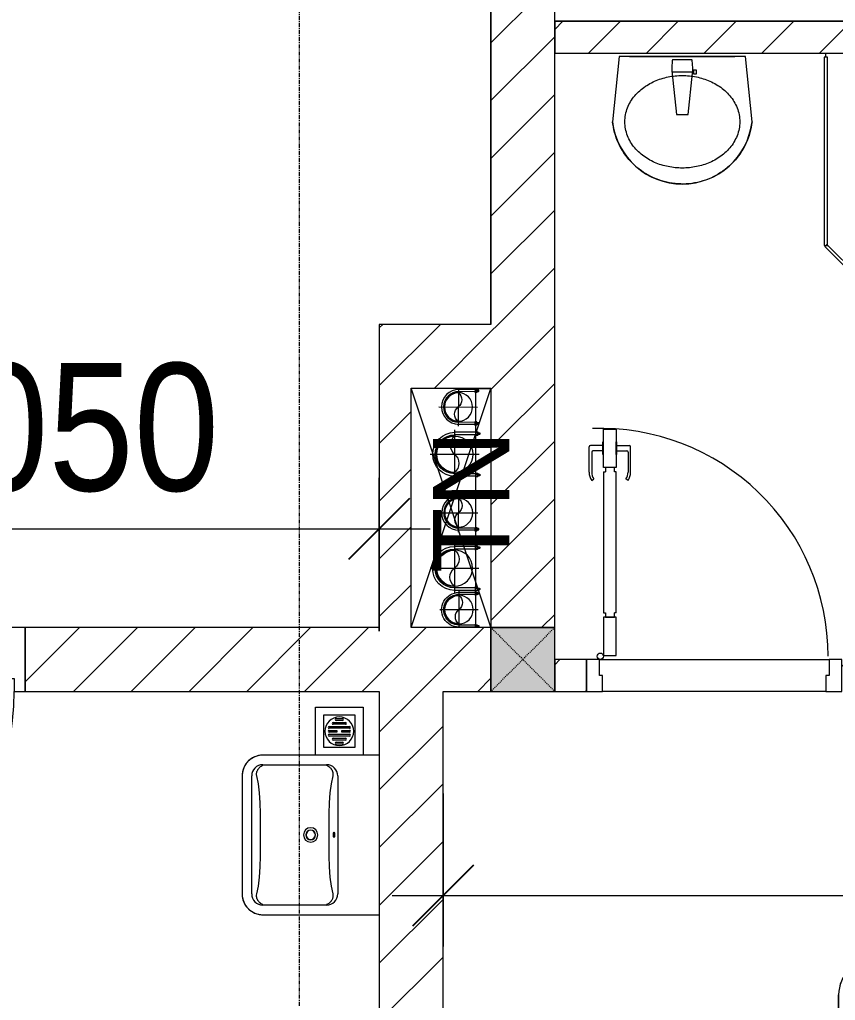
# Model space of a CAD drawing. Header units: millimetres. Extents: x 962 to 239635, y -15958 to 82755.
# Drawn here: x 179126 to 181683, y 19368 to 22442 of the extents above; entities that cross this region are included whole.
import ezdxf

# ---------------------------------------------------------------- set-up
doc = ezdxf.new("R2010")
doc.units = ezdxf.units.MM
for name, pattern in [('Dash', [6, 3, -3]), ('Grid Line', [22.225, 12.7, -3.175, 3.175, -3.175]), ('IMPORT-CENTER _2_', [40.64, 25.4, -5.08, 5.08, -5.08])]:
    doc.linetypes.add(name, pattern=pattern)
for name, color, linetype, lineweight in [('0-1', 7, 'Continuous', 5), ('0-2', 250, 'Continuous', 9), ('A-ANNO-DIMS', 211, 'Continuous', 9), ('A-ANNO-DIMS-160', 211, 'Continuous', 9), ('A-DETL-GENF-1', 9, 'Continuous', 9), ('A-DETL-GENF-2', 1, 'Continuous', 9), ('A-DOOR-1', 254, 'Continuous', 9), ('A-DOOR-2', 9, 'Continuous', 9), ('A-DOOR-4', 1, 'Continuous', 9), ('A-DOOR-FRAM-1', 1, 'Continuous', 9), ('A-FLOR', 192, 'Continuous', 9), ('A-FLOR-2', 9, 'Continuous', 9), ('A-GLAZ-CURT-1', 254, 'Continuous', 9), ('A-GLAZ-CURT-2', 9, 'Continuous', 9), ('A-WALL', 113, 'Continuous', 9), ('A-WALL-1', 253, 'Continuous', 18), ('A-WALL-2', 9, 'Continuous', 9), ('A-WALL-3', 113, 'Continuous', 18), ('A-WALL-PATT-1', 10, 'Continuous', 9), ('A-WALL-PATT-2', 111, 'Continuous', 9), ('G-ANNO-TEXT-1', 7, 'Continuous', 9), ('G-IMPT', 8, 'Continuous', 9), ('G-IMPT-2', 8, 'IMPORT-CENTER _2_', 9), ('I-FURN-1', 254, 'Continuous', 9), ('M-EQPM', 50, 'Continuous', 9), ('P-SANR-FIXT', 6, 'Continuous', 9), ('P-SANR-FIXT-1', 254, 'Continuous', 9), ('S-COLS', 52, 'Continuous', 9), ('S-COLS-1', 52, 'Continuous', 5), ('S-COLS-5', 52, 'Dash', 9), ('S-COLS-6', 52, 'Continuous', 18), ('S-COLS-HDLN', 52, 'Dash', 9), ('S-GRID-1', 1, 'Grid Line', 9)]:
    doc.layers.add(name, color=color, linetype=linetype, lineweight=lineweight)
doc.styles.add('Arial_10', font='arial_0.ttf', dxfattribs={"height": 240})
doc.styles.add('UTM Avo', font='UTM Avo.ttf', dxfattribs={"width": 0.9, "height": 400})
doc.dimstyles.new('1_Dim_chi_tiet_2_5', dxfattribs={"dimscale": 304.8, "dimtxt": 399.720379, "dimasz": 0.629921, "dimexe": 0.524934, "dimexo": 0.0625, "dimgap": 0.052493, "dimtad": 1, "dimdec": 0, "dimrnd": 5, "dimzin": 0, "dimdsep": 46, "dimtxsty": 'UTM Avo', "dimblk1": 'OBLIQUE', "dimblk2": 'OBLIQUE', "dimsah": 1, "dimcen": 0.09, "dimdle": 0.524934, "dimazin": 0, "dimtfac": 1, "dimtdec": 4, "dimtix": 1, "dimtmove": 0, "dimatfit": 3, "dimfxl": 1.049869, "dimfxlon": 1, "dimtvp": 1, "dimtolj": 1, "dimtzin": 0, "dimarcsym": 2})
doc.dimstyles.new('1_Dim_chi_tiet_2_5_1', dxfattribs={"dimscale": 304.8, "dimtxt": 399.720379, "dimasz": 0.629921, "dimexe": 0.524934, "dimexo": 0.0625, "dimgap": 0.052493, "dimtad": 1, "dimdec": 0, "dimrnd": 5, "dimzin": 0, "dimdsep": 46, "dimtxsty": 'UTM Avo', "dimblk1": 'OBLIQUE', "dimblk2": 'OBLIQUE', "dimsah": 1, "dimcen": 0.09, "dimdle": 0.524934, "dimazin": 0, "dimtfac": 1, "dimtdec": 4, "dimtix": 1, "dimtmove": 0, "dimatfit": 3, "dimfxl": 1.049869, "dimfxlon": 1, "dimtvp": 1, "dimtolj": 1, "dimtzin": 0, "dimarcsym": 2})
pattern_1 = [(45, (0, 0), (-90.50967, 90.50967), [])]
pattern_2 = [(45, (61750.9, 0), (-90.50967, 90.50967), [])]

# ---------------------------------------------------------------- blocks, each defined once
blk = doc.blocks.new('DOOR_CW_01 CANH MO-PANEL KINH - DIG_02-800x2200-CỬA NHÔM KÍNH-V2-TKCS_MB TẦNG 2')
at = {"layer": 'A-DETL-GENF-1'}
for p, q in [((-347, 772), (-307, 772)), ((-347, 652), (-347, 772)), ((-307, 772), (-307, 652)), ((-392, 637), (-392, 716.5)), ((-349, 720.5), (-388, 720.5)), ((-349, 731.8), (-347, 731.8)), ((-349, 692.2), (-349, 731.8)), ((-347, 692.2), (-347, 731.8)), ((-307, 692.2), (-307, 731.8)), ((-305, 731.8), (-307, 731.8)), ((-305, 692.2), (-305, 731.8)), ((-305, 720.5), (-266, 720.5)), ((-262, 637), (-262, 716.5)), ((-384, 699.5), (-384, 637)), ((-349, 703.5), (-380, 703.5)), ((-347, 692.2), (-349, 692.2)), ((-307, 692.2), (-305, 692.2)), ((-305, 703.5), (-274, 703.5)), ((-270, 699.5), (-270, 637)), ((-307, 652), (-347, 652)), ((-313, 652), (-341, 652)), ((-341, 652), (-341, 638)), ((-313, 638), (-313, 652)), ((-383.9, 611.2), (-377.3, 615.8)), ((-347, 638), (-341, 638)), ((-347, 638), (-347, 196)), ((-307, 638), (-313, 638)), ((-307, 196), (-307, 638)), ((-270.1, 611.2), (-276.7, 615.8)), ((-347, 196), (-341, 196)), ((-341, 196), (-341, 182)), ((-307, 196), (-313, 196)), ((-313, 182), (-313, 196)), ((-307, 182), (-347, 182)), ((-347, 182), (-347, 62)), ((-341, 182), (-313, 182)), ((-307, 62), (-307, 182)), ((-347, 62), (-307, 62))]:
    blk.add_line(p, q, dxfattribs=at)
blk.add_circle((-357, 60), 10, dxfattribs=at)
for centre, radius, start, end in [((-357, 60), 714, 360, 92), ((-388, 716.5), 4, 90, 180), ((-266, 716.5), 4, 0, 90), ((-380, 699.5), 4, 90, 180), ((-274, 699.5), 4, 0, 90), ((-347, 637), 45, 180, 215), ((-347, 637), 37, 180, 215), ((-307, 637), 37, 325, 0), ((-307, 637), 45, 325, 0)]:
    blk.add_arc(centre, radius, start, end, dxfattribs=at)
at = {"layer": 'A-DOOR-2'}
for p, q in [((-360, 50), (-400, 50)), ((-400, 50), (-400, -50)), ((-360, 0), (-360, 50)), ((-357, 50), (-332, 50)), ((400, 50), (360, 50)), ((360, 50), (360, 0)), ((400, -50), (400, 50)), ((-350, 0), (-360, 0)), ((-350, -50), (-350, 0)), ((360, 0), (350, 0)), ((350, 0), (350, -50)), ((-400, -50), (-350, -50)), ((350, -50), (400, -50))]:
    blk.add_line(p, q, dxfattribs=at)
blk = doc.blocks.new('bonruatreo - Chậu rửa-V4-TKCS_MB TẦNG 2')
at = {"layer": 'P-SANR-FIXT-1'}
for p, q in [((-218.6, 205), (-198.4, 0)), ((198.4, 0), (218.6, 205)), ((-18.5, 182.5), (-32.2, 52.9)), ((18.5, 182.5), (-18.5, 182.5)), ((33, 45.4), (18.5, 182.5)), ((-35.6, 54.2), (-44.7, 54.2)), ((-44.7, 54.2), (-44.7, 42.8)), ((-44.7, 42.8), (-35.6, 42.8)), ((-35.6, 52.9), (-35.6, 54.2)), ((-32.2, 52.9), (-35.6, 52.9)), ((-35.6, 44.2), (-35.6, 52.9)), ((-35.6, 42.8), (-35.6, 44.2)), ((-35.6, 44.2), (-33.1, 44.2)), ((-32.2, 52.9), (-33.1, 44.2)), ((-33, 37.3), (-31.4, 12.2)), ((32.7, 48.5), (-32.7, 48.5)), ((31.4, 12.2), (33, 37.3)), ((-198.4, 0), (198.4, 0)), ((165, 0), (-165, 0)), ((-30.2, 11), (30.2, 11))]:
    blk.add_line(p, q, dxfattribs=at)
at = {"layer": 'P-SANR-FIXT-1', "flags": 128}
blk.add_lwpolyline([(-218.6, 205), (-217.4, 213.7), (-215.9, 222.4), (-214, 231), (-211.8, 239.5), (-209.3, 247.9), (-206.4, 256.2), (-203.2, 264.4), (-199.6, 272.5), (-195.8, 280.4), (-191.6, 288.1), (-187.1, 295.7), (-182.3, 303.1), (-177.3, 310.3), (-171.9, 317.3), (-166.3, 324.1), (-160.4, 330.6), (-154.2, 336.9), (-147.8, 342.9), (-141.2, 348.7), (-134.3, 354.2), (-127.3, 359.4), (-120, 364.4), (-112.5, 369), (-104.9, 373.4), (-97.1, 377.4), (-89.1, 381.2), (-81, 384.6), (-72.7, 387.6), (-64.4, 390.4), (-55.9, 392.8), (-47.3, 394.8), (-38.7, 396.6), (-30, 397.9), (-21.3, 399), (-12.5, 399.6), (-3.7, 400), (5.1, 399.9), (13.9, 399.6), (22.6, 398.8), (31.4, 397.8), (40.1, 396.3), (48.7, 394.5), (57.2, 392.4), (65.7, 390), (74, 387.2), (82.2, 384.1), (90.3, 380.6), (98.3, 376.8), (106.1, 372.7), (113.7, 368.3), (121.1, 363.6), (128.4, 358.7), (135.4, 353.4), (142.2, 347.8), (148.8, 342), (155.2, 335.9), (161.3, 329.6), (167.2, 323), (172.8, 316.2), (178.1, 309.2), (183.1, 302), (187.8, 294.6), (192.2, 287), (196.4, 279.2), (200.2, 271.3), (203.7, 263.2), (206.8, 255), (209.7, 246.6), (212.2, 238.2), (214.3, 229.7), (216.1, 221.1), (217.6, 212.4), (218.6, 205)], dxfattribs=at)
at = {"layer": 'P-SANR-FIXT-1'}
for centre, radius, start, end in [((0, 180), 220, 6.525, 173.475), ((5.5, 41.4), 38.7, 175.8543, 186.034), ((-5.5, 41.4), 38.7, 353.966, 6.034), ((-30.1, 12.3), 1.3, 183.5997, 268.7722), ((30.1, 12.3), 1.3, 271.2278, 356.4003)]:
    blk.add_arc(centre, radius, start, end, dxfattribs=at)
for points in [[(-180, 205), (-180, 212.4), (-178.6, 227.3), (-172.4, 248.8), (-162.5, 268.9), (-149.4, 287), (-133.8, 303), (-116.1, 316.6), (-96.9, 327.9), (-76.5, 336.8), (-55.2, 343.5), (-33.3, 347.9), (-11.2, 350.1), (11.1, 350.1), (33.3, 347.9), (55.2, 343.5), (76.5, 336.8), (96.9, 327.9), (116.1, 316.6), (133.8, 302.9), (149.5, 287), (162.5, 268.8), (172.4, 248.8), (178.6, 227.3), (180, 212.4), (180, 205)], [(180, 205), (180, 197.6), (178.6, 182.7), (172.4, 161.2), (162.5, 141.2), (149.5, 123), (133.8, 107.1), (116.1, 93.4), (96.9, 82.1), (76.5, 73.2), (55.2, 66.5), (33.3, 62.1), (11.1, 59.9), (-11.2, 59.9), (-33.3, 62.1), (-55.2, 66.5), (-76.5, 73.2), (-96.9, 82.1), (-116.1, 93.4), (-133.8, 107), (-149.4, 123), (-162.5, 141.1), (-172.4, 161.2), (-178.6, 182.7), (-180, 197.6), (-180, 205)]]:
    blk.add_open_spline(points, degree=3, dxfattribs=at)
blk = doc.blocks.new('System Panel - Glazed-901218-TKCS_MB TẦNG 2')
at = {"layer": 'A-GLAZ-CURT-2'}
for p, q in [((295.3, 5), (-295.3, 5)), ((-295.3, 5), (-295.3, -5)), ((295.3, -5), (295.3, 5)), ((-295.3, -5), (295.3, -5))]:
    blk.add_line(p, q, dxfattribs=at)
blk = doc.blocks.new('System Panel - Glazed-901219-TKCS_MB TẦNG 2')
at = {"layer": 'A-GLAZ-CURT-2'}
for p, q in [((316.6, 5), (-316.6, 5)), ((-316.6, 5), (-316.6, -5)), ((316.6, -5), (316.6, 5)), ((-316.6, -5), (316.6, -5))]:
    blk.add_line(p, q, dxfattribs=at)
blk = doc.blocks.new('GIUONG NGU-2TAB-1600x2000 - GIUONG NGU-2TAB-1600x2000-885815-TKCS_MB TẦNG 2')
at = {"layer": 'I-FURN-1'}
for p, q in [((458.5, 0), (8.5, 0)), ((8.5, 0), (8.5, -50)), ((458.5, -50), (458.5, 0)), ((2108.2, 0), (458.5, 0)), ((458.5, 0), (458.5, -50)), ((458.5, 0), (2108.2, 0)), ((2108.2, -50), (2108.2, 0)), ((2558.2, 0), (2108.2, 0)), ((2108.2, 0), (2108.2, -50)), ((2558.2, -50), (2558.2, 0)), ((458.5, -50), (8.5, -50)), ((8.5, -50), (8.5, -450.3)), ((8.5, -50), (458.5, -50)), ((458.5, -50), (8.5, -50)), ((8.5, -50), (8.5, -450.3)), ((458.5, -450.3), (458.5, -50)), ((2108.2, -50), (458.5, -50)), ((458.5, -50), (458.5, -1938.9)), ((458.5, -50), (2108.2, -50)), ((458.5, -1938.9), (458.5, -50)), ((458.5, -450.3), (458.5, -50)), ((458.5, -50), (2108.2, -50)), ((2558.2, -50), (2108.2, -50)), ((2108.2, -50), (2108.2, -450.3)), ((2108.2, -1938.9), (2108.2, -50)), ((2108.2, -50), (2558.2, -50)), ((2108.2, -50), (2558.2, -50)), ((2108.2, -450.3), (2108.2, -50)), ((2108.2, -50), (2108.2, -1938.9)), ((2558.2, -450.3), (2558.2, -50)), ((2558.2, -50), (2558.2, -450.3)), ((233.5, -86.8), (233.5, -413.5)), ((2333.2, -86.8), (2333.2, -413.5)), ((508.5, -100), (2058.2, -100)), ((508.5, -1938.9), (508.5, -100)), ((2058.2, -100), (2058.2, -1938.9)), ((120.2, -250.2), (346.8, -250.2)), ((2446.5, -250.2), (2219.8, -250.2)), ((8.5, -450.3), (458.5, -450.3)), ((8.5, -450.3), (458.5, -450.3)), ((2108.2, -450.3), (2558.2, -450.3)), ((2558.2, -450.3), (2108.2, -450.3)), ((1997.1, -2000), (569.6, -2000)), ((569.6, -2050), (1997.1, -2050)), ((1997.1, -2050), (569.6, -2050))]:
    blk.add_line(p, q, dxfattribs=at)
for centre in [(233.5, -250.2), (2333.2, -250.2)]:
    blk.add_circle(centre, 150.7, dxfattribs=at)
for centre, radius, start, end in [((569.6, -1938.9), 111.1, 180, 270), ((569.6, -1938.9), 111.1, 180, 270), ((569.6, -1938.9), 61.1, 180, 270), ((1997.1, -1938.9), 111.1, 270, 360), ((1997.1, -1938.9), 61.1, 270, 0), ((1997.1, -1938.9), 111.1, 270, 0)]:
    blk.add_arc(centre, radius, start, end, dxfattribs=at)
blk = doc.blocks.new('NCV_TKTC_TANG 2_rvt-1-TKCS_MB TẦNG 2')
at = {"layer": 'A-WALL-PATT-1'}
h = blk.add_hatch(dxfattribs=at)
h.set_pattern_fill('FP_1', color=256, style=0, pattern_type=2)
h.set_pattern_definition(pattern_1)
h.paths.add_polyline_path([(122752.6, 22336.9), (122752.6, 22436.9), (120952.6, 22436.9), (120952.6, 22336.9), (122209.6, 22336.9)])
h.paths.add_polyline_path([(120852.6, 22336.9), (120852.6, 22436.9), (119052.6, 22436.9), (119052.6, 22336.9), (120597.5, 22336.9)])
h = blk.add_hatch(dxfattribs=at)
h.set_pattern_fill('FP_1', color=256, style=0, pattern_type=2)
h.set_pattern_definition(pattern_1)
h.paths.add_polyline_path([(120597.5, 20336.9), (120852.6, 20336.9), (120852.6, 20436.9), (119952.6, 20436.9), (119952.6, 20336.9)])
h.paths.add_polyline_path([(119052.6, 20336.9), (119152.6, 20336.9), (119152.6, 20436.9), (119052.6, 20436.9)])
at = {"layer": 'A-FLOR-2'}
for p, q in [((119052.6, 22436.9), (120852.6, 22436.9)), ((119902.6, 22325), (119902.6, 22336.9)), ((119902.6, 20336.9), (119202.6, 20336.9))]:
    blk.add_line(p, q, dxfattribs=at)
at = {"layer": 'A-WALL-1'}
for p, q in [((120852.6, 22436.9), (119052.6, 22436.9)), ((119052.6, 22436.9), (119052.6, 22336.9)), ((119052.6, 22336.9), (120852.6, 22336.9)), ((119152.6, 20436.9), (119052.6, 20436.9)), ((119052.6, 20436.9), (119052.6, 20336.9)), ((119152.6, 20336.9), (119152.6, 20436.9)), ((119052.6, 20336.9), (119152.6, 20336.9))]:
    blk.add_line(p, q, dxfattribs=at)
at = {"layer": 'A-WALL-2'}
for p, q in [((119192.6, 20436.9), (119912.6, 20436.9)), ((119902.6, 20336.9), (119202.6, 20336.9))]:
    blk.add_line(p, q, dxfattribs=at)
at = {"layer": 'A-DOOR-1'}
blk.add_blockref('DOOR_CW_01 CANH MO-PANEL KINH - DIG_02-800x2200-CỬA NHÔM KÍNH-V2-TKCS_MB TẦNG 2', (119552.6, 20386.9), dxfattribs=at)
at = {"layer": 'A-GLAZ-CURT-1'}
for name, p, rotation in [('System Panel - Glazed-901218-TKCS_MB TẦNG 2', (119902.6, 22029.6), 270.0000000000008), ('System Panel - Glazed-901219-TKCS_MB TẦNG 2', (120126.4, 21510.4), 315.0000000000011)]:
    blk.add_blockref(name, p, dxfattribs=dict(at, rotation=rotation))
at = {"layer": 'I-FURN-1', "rotation": 180}
blk.add_blockref('GIUONG NGU-2TAB-1600x2000 - GIUONG NGU-2TAB-1600x2000-885815-TKCS_MB TẦNG 2', (122051, 17446.9), dxfattribs=at)
at = {"layer": 'P-SANR-FIXT-1', "rotation": 180}
blk.add_blockref('bonruatreo - Chậu rửa-V4-TKCS_MB TẦNG 2', (119452.6, 22326.9), dxfattribs=at)
blk = doc.blocks.new('TKTC_XREF_251221_MB TANG 2-7 - TKTC_XREF_260130_MB TANG 2-5_dwg_$cc-V194-TKCS_MB TẦNG 2')
at = {"layer": 'G-IMPT-2'}
for p, q in [((0, -0.673), (0, 0.627)), ((-0.673, 0), (0.673, 0))]:
    blk.add_line(p, q, dxfattribs=at)
at = {"layer": 'M-EQPM'}
blk.add_circle((0, 0), 0.5, dxfattribs=at)
for centre, radius, start, end in [((0, 0), 0.5, 90, 270), ((0.188, 0.25), 0.313, 126.8699, 233.1301), ((-0.188, -0.25), 0.313, 306.8699, 53.1301)]:
    blk.add_arc(centre, radius, start, end, dxfattribs=at)
blk = doc.blocks.new('TKTC_XREF_251221_MB TANG 2-7 - TKTC_XREF_260130_MB TANG 2-5_dwg_CUM U_DN100-V195-TKCS_MB TẦNG 2')
at = {"layer": 'G-IMPT'}
blk.add_hatch(color=256, dxfattribs=at).paths.add_polyline_path([(0, -61), (0, -57), (14.8, -55.1), (28.5, -49.4), (40.3, -40.3), (49.4, -28.5), (55.1, -14.8), (57, 0), (55.1, 14.8), (49.4, 28.5), (40.3, 40.3), (28.5, 49.4), (14.8, 55.1), (0, 57), (0, 61), (15.8, 58.9), (30.5, 52.8), (43.1, 43.1), (52.8, 30.5), (58.9, 15.8), (61, 0), (58.9, -15.8), (52.8, -30.5), (43.1, -43.1), (30.5, -52.8), (15.8, -58.9)])
for p, q in [((-79.1, 66.6), (-79.1, 63.4)), ((-76.6, 66.6), (-76.6, 63.4)), ((-74.6, 66.6), (-74.6, 63.4)), ((-72.7, 69.3), (-72.7, 60.7)), ((-66.9, 67.9), (-71.7, 67.9)), ((-66.9, 62.1), (-71.7, 62.1)), ((-65, 69), (0, 69)), ((-79.1, -63.4), (-79.1, -66.6)), ((-76.6, -63.4), (-76.6, -66.6)), ((-74.6, -63.4), (-74.6, -66.6)), ((-72.7, -60.7), (-72.7, -69.3)), ((-66.9, -62.1), (-71.7, -62.1)), ((-66.9, -67.9), (-71.7, -67.9)), ((-65, -69), (0, -69))]:
    blk.add_line(p, q, dxfattribs=at)
at = {"layer": 'G-IMPT', "flags": 128}
for points in [[(-72.7, 67.6), (-78.1, 67.6), (-78.1, 62.4), (-72.7, 62.4)], [(-71.7, 59.2), (-66.9, 59.2), (-66.9, 70.8), (-71.7, 70.8)], [(-66.9, 70.8), (-66.9, 72.7), (-65, 72.7), (-65, 57.3), (-66.9, 57.3), (-66.9, 59.2)], [(-65, 61), (0, 61), (0, 57)], [(-72.7, -62.4), (-78.1, -62.4), (-78.1, -67.6), (-72.7, -67.6)], [(-66.9, -70.6), (-66.9, -59.2), (-71.7, -59.2)], [(-66.9, -59.2), (-66.9, -57.3), (-65, -57.3), (-65, -70.6)], [(-65, -61), (0, -61), (0, -57)]]:
    blk.add_lwpolyline(points, dxfattribs=at)
at = {"layer": 'G-IMPT'}
for centre, radius, start, end in [((-78.1, 66.6), 0.96, 90, 180), ((-78.1, 63.4), 0.96, 180, 270), ((-71.1, 69.3), 1.56, 112.6199, 247.3801), ((-67.9, 65), 4.8, 143.1301, 216.8699), ((-71.1, 60.7), 1.56, 112.6199, 247.3801), ((0, 0), 69, 270, 90), ((0, 0), 61, 270, 90), ((0, 0), 57, 270, 90), ((-78.1, -63.4), 0.96, 90, 180), ((-78.1, -66.6), 0.96, 180, 270), ((-71.1, -60.7), 1.56, 112.6199, 247.3801), ((-67.9, -65), 4.8, 143.1301, 216.8699), ((-71.1, -69.3), 1.56, 112.6199, 240.6109)]:
    blk.add_arc(centre, radius, start, end, dxfattribs=at)
blk = doc.blocks.new('TKTC_XREF_251221_MB TANG 2-7 - TKTC_XREF_260130_MB TANG 2-5_dwg_$cc-4746800-TKCS_MB TẦNG 2')
at = {"layer": 'G-IMPT-2'}
for p, q in [((0, -0.673), (0, 0.673)), ((-0.673, 0), (0.673, 0))]:
    blk.add_line(p, q, dxfattribs=at)
at = {"layer": 'M-EQPM'}
blk.add_circle((0, 0), 0.5, dxfattribs=at)
for centre, radius, start, end in [((0, 0), 0.5, 90, 270), ((0.188, 0.25), 0.313, 126.8699, 233.1301), ((-0.188, -0.25), 0.313, 306.8699, 53.1301)]:
    blk.add_arc(centre, radius, start, end, dxfattribs=at)
blk = doc.blocks.new('TKTC_XREF_251221_MB TANG 2-7 - TKTC_XREF_260130_MB TANG 2-5_dwg_CUM U_DN100-4746796-TKCS_MB TẦNG 2')
at = {"layer": 'G-IMPT'}
blk.add_hatch(color=256, dxfattribs=at).paths.add_polyline_path([(0, 61), (0, 57), (14.8, 55.1), (28.5, 49.4), (40.3, 40.3), (49.4, 28.5), (55.1, 14.8), (57, 0), (55.1, -14.8), (49.4, -28.5), (40.3, -40.3), (28.5, -49.4), (14.8, -55.1), (0, -57), (0, -61), (15.8, -58.9), (30.5, -52.8), (43.1, -43.1), (52.8, -30.5), (58.9, -15.8), (61, 0), (58.9, 15.8), (52.8, 30.5), (43.1, 43.1), (30.5, 52.8), (15.8, 58.9)])
for p, q in [((-79.1, 66.6), (-79.1, 63.4)), ((-76.6, 66.6), (-76.6, 63.4)), ((-74.6, 66.6), (-74.6, 63.4)), ((-72.7, 69.3), (-72.7, 60.7)), ((-66.9, 67.9), (-71.7, 67.9)), ((-66.9, 62.1), (-71.7, 62.1)), ((-65, 69), (0, 69)), ((-79.1, -63.4), (-79.1, -66.6)), ((-76.6, -63.4), (-76.6, -66.6)), ((-74.6, -63.4), (-74.6, -66.6)), ((-72.7, -60.7), (-72.7, -69.3)), ((-66.9, -62.1), (-71.7, -62.1)), ((-66.9, -67.9), (-71.7, -67.9)), ((-65, -69), (0, -69))]:
    blk.add_line(p, q, dxfattribs=at)
at = {"layer": 'G-IMPT', "flags": 128}
for points in [[(-72.7, 67.6), (-78.1, 67.6), (-78.1, 62.4), (-72.7, 62.4)], [(-71.7, 59.2), (-66.9, 59.2), (-66.9, 70.8), (-71.7, 70.8)], [(-66.9, 70.8), (-66.9, 72.7), (-65, 72.7), (-65, 57.3), (-66.9, 57.3), (-66.9, 59.2)], [(-65, 61), (0, 61), (0, 57)], [(-72.7, -62.4), (-78.1, -62.4), (-78.1, -67.6), (-72.7, -67.6)], [(-71.7, -70.8), (-66.9, -70.8), (-66.9, -59.2), (-71.7, -59.2)], [(-66.9, -59.2), (-66.9, -57.3), (-65, -57.3), (-65, -72.7), (-66.9, -72.7), (-66.9, -70.8)], [(-65, -61), (0, -61), (0, -57)]]:
    blk.add_lwpolyline(points, dxfattribs=at)
at = {"layer": 'G-IMPT'}
for centre, radius, start, end in [((-78.1, 66.6), 0.96, 90, 180), ((-78.1, 63.4), 0.96, 180, 270), ((-71.1, 69.3), 1.56, 112.6199, 247.3801), ((-67.9, 65), 4.8, 143.1301, 216.8699), ((-71.1, 60.7), 1.56, 112.6199, 247.3801), ((0, 0), 69, 270, 90), ((0, 0), 61, 270, 90), ((0, 0), 57, 270, 90), ((-78.1, -63.4), 0.96, 90, 180), ((-78.1, -66.6), 0.96, 180, 270), ((-71.1, -60.7), 1.56, 112.6199, 247.3801), ((-67.9, -65), 4.8, 143.1301, 216.8699), ((-71.1, -69.3), 1.56, 112.6199, 247.3801)]:
    blk.add_arc(centre, radius, start, end, dxfattribs=at)
blk = doc.blocks.new('TKTC_XREF_251221_MB TANG 2-7 - TKTC_XREF_260130_MB TANG 2-5_dwg_$cc-V158-TKCS_MB TẦNG 2')
at = {"layer": 'G-IMPT-2'}
for p, q in [((0, -0.673), (0, 0.673)), ((-0.673, 0), (0.673, 0))]:
    blk.add_line(p, q, dxfattribs=at)
at = {"layer": 'M-EQPM'}
blk.add_circle((0, 0), 0.5, dxfattribs=at)
for centre, radius, start, end in [((0, 0), 0.5, 90, 270), ((0.188, 0.25), 0.313, 126.8699, 233.1301), ((-0.188, -0.25), 0.313, 306.8699, 53.1301)]:
    blk.add_arc(centre, radius, start, end, dxfattribs=at)
blk = doc.blocks.new('TKTC_XREF_251221_MB TANG 2-7 - TKTC_XREF_260130_MB TANG 2-5_dwg_CUM U_DN100-4746799-TKCS_MB TẦNG 2')
at = {"layer": 'G-IMPT'}
blk.add_hatch(color=256, dxfattribs=at).paths.add_polyline_path([(0, 61), (15.8, 58.9), (30.5, 52.8), (43.1, 43.1), (52.8, 30.5), (58.9, 15.8), (61, 0), (58.9, -15.8), (52.8, -30.5), (43.1, -43.1), (30.5, -52.8), (15.8, -58.9), (0, -61), (0, -57), (14.8, -55.1), (28.5, -49.4), (40.3, -40.3), (49.4, -28.5), (55.1, -14.8), (57, 0), (55.1, 14.8), (49.4, 28.5), (40.3, 40.3), (28.5, 49.4), (14.8, 55.1), (0, 57)])
for p, q in [((-79.1, 66.6), (-79.1, 63.4)), ((-76.6, 66.6), (-76.6, 63.4)), ((-74.6, 66.6), (-74.6, 63.4)), ((-72.7, 69.3), (-72.7, 60.7)), ((-66.9, 67.9), (-71.7, 67.9)), ((-66.9, 62.1), (-71.7, 62.1)), ((-65, 69), (0, 69)), ((-72.7, -60.7), (-72.7, -69.3)), ((-79.1, -63.4), (-79.1, -66.6)), ((-76.6, -63.4), (-76.6, -66.6)), ((-74.6, -63.4), (-74.6, -66.6)), ((-66.9, -62.1), (-71.7, -62.1)), ((-66.9, -67.9), (-71.7, -67.9)), ((-65, -69), (0, -69))]:
    blk.add_line(p, q, dxfattribs=at)
at = {"layer": 'G-IMPT', "flags": 128}
for points in [[(-72.7, 67.6), (-78.1, 67.6), (-78.1, 62.4), (-72.7, 62.4)], [(-71.7, 59.2), (-66.9, 59.2), (-66.9, 70.8), (-71.7, 70.8)], [(-66.9, 70.8), (-66.9, 72.7), (-65, 72.7), (-65, 57.3), (-66.9, 57.3), (-66.9, 59.2)], [(-65, 61), (0, 61), (0, 57)], [(-71.7, -70.8), (-66.9, -70.8), (-66.9, -59.2), (-71.7, -59.2)], [(-66.9, -59.2), (-66.9, -57.3), (-65, -57.3), (-65, -72.7), (-66.9, -72.7), (-66.9, -70.8)], [(-65, -61), (0, -61), (0, -57)], [(-72.7, -62.4), (-78.1, -62.4), (-78.1, -67.6), (-72.7, -67.6)]]:
    blk.add_lwpolyline(points, dxfattribs=at)
at = {"layer": 'G-IMPT'}
for centre, radius, start, end in [((-78.1, 66.6), 0.96, 90, 180), ((-78.1, 63.4), 0.96, 180, 270), ((-71.1, 69.3), 1.56, 112.6199, 247.3801), ((-67.9, 65), 4.8, 143.1301, 216.8699), ((-71.1, 60.7), 1.56, 112.6199, 247.3801), ((0, 0), 69, 270, 90), ((0, 0), 61, 270, 90), ((0, 0), 57, 270, 90), ((-71.1, -60.7), 1.56, 112.6199, 247.3801), ((-78.1, -63.4), 0.96, 90, 180), ((-78.1, -66.6), 0.96, 180, 270), ((-67.9, -65), 4.8, 143.1301, 216.8699), ((-71.1, -69.3), 1.56, 112.6199, 247.3801)]:
    blk.add_arc(centre, radius, start, end, dxfattribs=at)
blk = doc.blocks.new('TKTC_XREF_251221_MB TANG 2-7 - TKTC_XREF_260130_MB TANG 2-5_dwg_$cc-4746798-TKCS_MB TẦNG 2')
at = {"layer": 'G-IMPT-2'}
for p, q in [((0, -0.673), (0, 0.673)), ((-0.673, 0), (0.673, 0))]:
    blk.add_line(p, q, dxfattribs=at)
at = {"layer": 'M-EQPM'}
blk.add_circle((0, 0), 0.5, dxfattribs=at)
for centre, radius, start, end in [((0, 0), 0.5, 90, 270), ((0.188, 0.25), 0.313, 126.8699, 233.1301), ((-0.188, -0.25), 0.313, 306.8699, 53.1301)]:
    blk.add_arc(centre, radius, start, end, dxfattribs=at)
blk = doc.blocks.new('TKTC_XREF_251221_MB TANG 2-7 - TKTC_XREF_260130_MB TANG 2-5_dwg_$cc-V196-TKCS_MB TẦNG 2')
at = {"layer": 'G-IMPT-2'}
for p, q in [((0, -0.652), (0, 0.673)), ((-0.673, 0), (0.673, 0))]:
    blk.add_line(p, q, dxfattribs=at)
at = {"layer": 'M-EQPM'}
blk.add_circle((0, 0), 0.5, dxfattribs=at)
for centre, radius, start, end in [((0, 0), 0.5, 90, 270), ((0.188, 0.25), 0.313, 126.8699, 233.1301), ((-0.188, -0.25), 0.313, 306.8699, 53.1301)]:
    blk.add_arc(centre, radius, start, end, dxfattribs=at)
blk = doc.blocks.new('TKTC_XREF_251221_MB TANG 2-7 - TKTC_XREF_251221_MB TANG 2-7-2039446-TKCS_MB TẦNG 2')
at = {"layer": 'M-EQPM'}
for p, q in [((85151.2, 4048.4), (85151.2, 3300)), ((85200, 4048.4), (85151.2, 4048.4))]:
    blk.add_line(p, q, dxfattribs=at)
at = {"extrusion": (0, 0, -1)}
for name, p, xscale, yscale, zscale, rotation in [('TKTC_XREF_251221_MB TANG 2-7 - TKTC_XREF_260130_MB TANG 2-5_dwg_$cc-V196-TKCS_MB TẦNG 2', (-85097.6, 3991.3), 90.00000000005107, 90.00000000005107, -90.00000000005109, 180.3740267799373), ('TKTC_XREF_251221_MB TANG 2-7 - TKTC_XREF_260130_MB TANG 2-5_dwg_CUM U_DN100-4746799-TKCS_MB TẦNG 2', (-85086.4, 3843), 0.9974999999999965, 0.9974999999999965, -0.9974999999999965, 0.0009913385626578414), ('TKTC_XREF_251221_MB TANG 2-7 - TKTC_XREF_260130_MB TANG 2-5_dwg_$cc-4746800-TKCS_MB TẦNG 2', (-85098.2, 3659.6), 90.00000000005107, 90.00000000005107, -90.00000000005109, 180.3740267799373), ('TKTC_XREF_251221_MB TANG 2-7 - TKTC_XREF_260130_MB TANG 2-5_dwg_$cc-V158-TKCS_MB TẦNG 2', (-85085.9, 3486.2), 113.7150000000091, 113.7150000000091, -113.7150000000091, 179.9990086636432), ('TKTC_XREF_251221_MB TANG 2-7 - TKTC_XREF_260130_MB TANG 2-5_dwg_CUM U_DN100-4746799-TKCS_MB TẦNG 2', (-85085.9, 3485.3), 0.9975000000000005, 0.9975000000000005, -0.9975000000000005, 0.000991338195008684), ('TKTC_XREF_251221_MB TANG 2-7 - TKTC_XREF_260130_MB TANG 2-5_dwg_$cc-V194-TKCS_MB TẦNG 2', (-85099.8, 3356.3), 89.77500000000572, 89.77500000000572, -89.77500000000572, 180.0009685526747), ('TKTC_XREF_251221_MB TANG 2-7 - TKTC_XREF_260130_MB TANG 2-5_dwg_CUM U_DN100-V195-TKCS_MB TẦNG 2', (-85099.8, 3355.6), 0.7875000000000006, 0.7875000000000006, -0.7875000000000006, 0.002951227274326912)]:
    blk.add_blockref(name, p, dxfattribs=dict(at, xscale=xscale, yscale=yscale, zscale=zscale, rotation=rotation))
for name, p, xscale, yscale, zscale, rotation in [('TKTC_XREF_251221_MB TANG 2-7 - TKTC_XREF_260130_MB TANG 2-5_dwg_CUM U_DN100-4746796-TKCS_MB TẦNG 2', (85099.5, 3991.3), 0.7894736842105242, 0.7894736842105242, 0.7894736842105242, 179.6259732184666), ('TKTC_XREF_251221_MB TANG 2-7 - TKTC_XREF_260130_MB TANG 2-5_dwg_$cc-4746798-TKCS_MB TẦNG 2', (85086.4, 3843), 113.7150000000092, 113.7150000000092, 113.7150000000092, 359.9990086636432), ('TKTC_XREF_251221_MB TANG 2-7 - TKTC_XREF_260130_MB TANG 2-5_dwg_CUM U_DN100-4746796-TKCS_MB TẦNG 2', (85100.1, 3659.6), 0.7894736842105242, 0.7894736842105242, 0.7894736842105242, 179.6259732184666)]:
    blk.add_blockref(name, p, dxfattribs=dict(xscale=xscale, yscale=yscale, zscale=zscale, rotation=rotation))
blk = doc.blocks.new('G1_SOF - BO TRU - 200x200-3052401-TKCS_MB TẦNG 2')
at = {"layer": 'S-COLS-HDLN'}
for p, q in [((-100, -100), (100, 100)), ((100, -100), (-100, 100))]:
    blk.add_line(p, q, dxfattribs=at)
blk = doc.blocks.new('FD_04 - FD_04-900x2200mm-700241-TKCS_MB TẦNG 2')
at = {"layer": 'A-DETL-GENF-2'}
for p, q in [((420, 100), (420, 1020)), ((420, 1020), (460, 1020)), ((460, 1020), (460, 100)), ((460, 100), (420, 100))]:
    blk.add_line(p, q, dxfattribs=at)
blk.add_arc((460, 100), 920, 92.4919, 180, dxfattribs=at)
at = {"layer": 'A-DOOR-FRAM-1'}
for p, q in [((-460, 100), (-495, 100)), ((-495, 100), (-495, -100)), ((-460, 60), (-460, 100)), ((495, 100), (460, 100)), ((460, 100), (460, 60)), ((495, -100), (495, 100)), ((-450, 60), (-460, 60)), ((-450, -100), (-450, 60)), ((460, 60), (450, 60)), ((450, 60), (450, -100)), ((-495, -100), (-450, -100)), ((450, -100), (495, -100))]:
    blk.add_line(p, q, dxfattribs=at)
blk = doc.blocks.new('Blocks_Consilio Wall Hung Basin_F03658EN - Unique-4731491-TKCS_MB TẦNG 2')
at = {"layer": 'P-SANR-FIXT'}
for p, q in [((185, 430), (-185, 430)), ((-185, 400), (185, 400)), ((-66.9, 372.4), (66.9, 372.4)), ((-250, 365), (-250, 0)), ((-220, 165), (-220, 365)), ((220, 365), (220, 165)), ((250, 0), (250, 365)), ((66.9, 157.6), (-66.9, 157.6)), ((185, 130), (-185, 130))]:
    blk.add_line(p, q, dxfattribs=at)
at = {"layer": 'P-SANR-FIXT', "flags": 128}
for points in [[(-185, 384), (-160.7, 379.1), (-131.9, 375.4), (-100.2, 373.1), (-66.9, 372.4)], [(66.9, 372.4), (100.2, 373.1), (131.9, 375.4), (160.7, 379.1), (185, 384)], [(-66.9, 157.6), (-100.2, 156.9), (-131.9, 154.6), (-160.7, 150.9), (-185, 146)], [(185, 146), (160.7, 150.9), (131.9, 154.6), (100.2, 156.9), (66.9, 157.6)], [(-8.5, 141.9), (-8.3, 142.3), (-7.5, 142.7), (-6.4, 143.1), (-4.8, 143.3), (-3, 143.5), (-1, 143.7), (1, 143.7), (3, 143.5), (4.8, 143.3), (6.4, 143.1), (7.5, 142.7), (8.3, 142.3), (8.5, 141.9)], [(8.5, 141.9), (8.3, 141.4), (7.5, 141), (6.4, 140.7), (4.8, 140.4), (3, 140.2), (1, 140.1), (-1, 140.1), (-3, 140.2), (-4.8, 140.4), (-6.4, 140.7), (-7.5, 141), (-8.3, 141.4), (-8.5, 141.9)]]:
    blk.add_lwpolyline(points, dxfattribs=at)
at = {"layer": 'P-SANR-FIXT'}
for centre, radius, start, end in [((-185, 365), 65, 90, 180), ((-185, 365), 65, 136.6587, 163.3412), ((-185, 365), 65, 106.66, 133.342), ((-185, 365), 35, 90, 180), ((-185, 365), 65, 90, 103.3436), ((185, 365), 65, 0, 90), ((185, 365), 65, 76.6564, 90), ((185, 365), 35, 360, 90), ((185, 365), 65, 46.658, 73.34), ((185, 365), 65, 16.6588, 43.3413), ((-185, 365), 65, 166.6576, 180), ((185, 365), 65, 360, 13.3424), ((0, 215), 22.5, 0, 180), ((0, 215), 15.4, 0, 180), ((0, 215), 14.6, 0, 180), ((0, 215), 22.5, 180, 0), ((0, 215), 15.4, 180, 0), ((0, 215), 14.6, 180, 0), ((-185, 165), 35, 180, 270), ((185, 165), 35, 270, 0)]:
    blk.add_arc(centre, radius, start, end, dxfattribs=at)
for points, knots in [([(-218.5, 365), (-217.4, 367.4), (-215.7, 370.3), (-213.2, 373.6), (-211.4, 375.6), (-209.2, 377.7), (-206.5, 379.7), (-204, 381.2), (-201.8, 382.3), (-199.9, 383.1), (-198.4, 383.6), (-196.9, 384), (-194.8, 384.4), (-191, 384.9), (-187.5, 384.5), (-185, 384)], [-1, -1, -1, -1, -0.785714, -0.732143, -0.678571, -0.571429, -0.5, -0.428571, -0.357143, -0.321429, -0.285714, -0.25, -0.214286, -0.142857, 0, 0, 0, 0]), ([(185, 384), (186.8, 384.4), (189.5, 384.7), (192.9, 384.7), (195.3, 384.3), (197.3, 383.9), (198.8, 383.5), (201, 382.7), (203.6, 381.5), (206.5, 379.7), (209.5, 377.4), (212.9, 374.2), (216.1, 369.8), (217.7, 366.6), (218.5, 365)], [-1, -1, -1, -1, -0.892857, -0.839286, -0.785714, -0.732143, -0.705357, -0.678571, -0.571429, -0.5, -0.428571, -0.285714, -0.142857, 0, 0, 0, 0]), ([(-185, 146), (-186.8, 145.6), (-189.5, 145.3), (-192.9, 145.3), (-195.3, 145.7), (-197.3, 146.1), (-198.8, 146.5), (-201, 147.3), (-203.6, 148.5), (-206.5, 150.3), (-209.5, 152.6), (-212.9, 155.8), (-216.1, 160.2), (-217.7, 163.4), (-218.5, 165)], [-1, -1, -1, -1, -0.892857, -0.839286, -0.785714, -0.732143, -0.705357, -0.678571, -0.571429, -0.5, -0.428571, -0.285714, -0.142857, 0, 0, 0, 0]), ([(218.5, 165), (217.4, 162.6), (215.7, 159.7), (213.2, 156.4), (211.4, 154.4), (209.2, 152.3), (206.5, 150.3), (204, 148.8), (201.8, 147.7), (199.9, 146.9), (198.4, 146.4), (196.9, 146), (194.8, 145.6), (191, 145.1), (187.5, 145.5), (185, 146)], [-1, -1, -1, -1, -0.785714, -0.732143, -0.678571, -0.571429, -0.5, -0.428571, -0.357143, -0.321429, -0.285714, -0.25, -0.214286, -0.142857, 0, 0, 0, 0])]:
    blk.add_open_spline(points, degree=3, knots=knots, dxfattribs=at)
blk = doc.blocks.new('THU NUOC - THU NUOC-V204-TKCS_MB TẦNG 2')
at = {"layer": 'M-EQPM'}
for p, q in [((-66.3, -70.6), (-66.3, 79.4)), ((-66.3, 79.4), (83.7, 79.4)), ((83.7, 79.4), (83.7, -70.6)), ((58.7, 54.4), (-41.3, 54.4)), ((-41.3, 54.4), (-41.3, -45.6)), ((-11, 32.1), (28.5, 32.1)), ((-1.1, 44.5), (18.5, 44.5)), ((18.5, 38.5), (-1.1, 38.5)), ((58.7, -45.6), (58.7, 54.4)), ((-23.3, 19.6), (40.9, 19.6)), ((40.9, 13.6), (-23.3, 13.6)), ((-23.3, 7.2), (0.7, 7.2)), ((0.7, 1.2), (-23.3, 1.2)), ((28.5, 26.1), (-11, 26.1)), ((0.7, 7.2), (0.7, 1.2)), ((16.7, 1.2), (16.7, 7.2)), ((16.7, 7.2), (40.9, 7.2)), ((40.9, 1.2), (16.7, 1.2)), ((-23.3, -4.8), (40.9, -4.8)), ((40.9, -10.8), (-23.3, -10.8)), ((-11, -17.3), (28.5, -17.3)), ((28.5, -23.3), (-11, -23.3)), ((-1.1, -29.6), (18.5, -29.6)), ((-41.3, -45.6), (58.7, -45.6)), ((18.5, -35.6), (-1.1, -35.6))]:
    blk.add_line(p, q, dxfattribs=at)
for centre, radius, start, end in [((8.7, 4.4), 45, 0, 180), ((8.7, 4.4), 45, 360, 180), ((-11, 29.1), 3, 90, 270), ((-1.1, 41.5), 3, 90, 270), ((18.5, 41.5), 3, 270, 90), ((28.5, 29.1), 3, 270, 90), ((8.7, 4.4), 45, 180, 0), ((8.7, 4.4), 45, 180, 360), ((-23.3, 16.6), 3, 90, 270), ((-23.3, 4.2), 3, 90, 270), ((40.9, 16.6), 3, 270, 90), ((40.9, 4.2), 3, 270, 90), ((-23.3, -7.8), 3, 90, 270), ((-11, -20.3), 3, 90, 270), ((-1.1, -32.6), 3, 90, 270), ((18.5, -32.6), 3, 270, 90), ((28.5, -20.3), 3, 270, 90), ((40.9, -7.8), 3, 270, 90)]:
    blk.add_arc(centre, radius, start, end, dxfattribs=at)
blk = doc.blocks.new('DIMBLOCK238-TKCS_MB TẦNG 2')
at = {"layer": 'A-ANNO-DIMS-160'}
for p, q in [((178203.5, 21166), (178203.5, 20686)), ((178203.5, 20846), (178203.5, 21166)), ((180253.5, 20526), (180253.5, 21006)), ((178043.5, 20846), (180413.5, 20846)), ((180253.5, 20846), (180253.5, 20526))]:
    blk.add_line(p, q, dxfattribs=at)
at = {"layer": 'A-ANNO-DIMS-160', "lineweight": 25}
for p, q in [((178203.5, 20846), (178299.5, 20942)), ((180253.5, 20846), (180349.5, 20942)), ((178203.5, 20846), (178107.5, 20750)), ((180253.5, 20846), (180157.5, 20750))]:
    blk.add_line(p, q, dxfattribs=at)
at = {"layer": 'A-ANNO-DIMS-160', "color": 0, "insert": (178680.7, 21365.6), "char_height": 400, "width": 1314.636, "attachment_point": 1, "line_spacing_factor": 1.110334, "style": 'UTM Avo'}
blk.add_mtext('2050', dxfattribs=at)
blk = doc.blocks.new('_Oblique')
at = {"color": 0, "linetype": 'ByBlock', "lineweight": -2}
blk.add_line((-0.5, -0.5), (0.5, 0.5), dxfattribs=at)
blk = doc.blocks.new('DIMBLOCK361-TKCS_MB TẦNG 2')
at = {"layer": 'A-ANNO-DIMS-160'}
for p, q in [((180453.5, 20017.2), (180453.5, 19537.2)), ((180453.5, 19697.2), (180453.5, 20017.2)), ((188803.5, 20017.2), (188803.5, 19537.2)), ((188803.5, 19697.2), (188803.5, 20017.2)), ((180293.5, 19697.2), (188963.5, 19697.2))]:
    blk.add_line(p, q, dxfattribs=at)
at = {"layer": 'A-ANNO-DIMS-160', "lineweight": 25}
for p, q in [((180453.5, 19697.2), (180549.5, 19793.2)), ((188803.5, 19697.2), (188899.5, 19793.2)), ((180453.5, 19697.2), (180357.5, 19601.2)), ((188803.5, 19697.2), (188707.5, 19601.2))]:
    blk.add_line(p, q, dxfattribs=at)
at = {"layer": 'A-ANNO-DIMS-160', "color": 0, "insert": (184080.7, 20216.8), "char_height": 400, "width": 1314.636, "attachment_point": 1, "line_spacing_factor": 1.110334, "style": 'UTM Avo'}
blk.add_mtext('8350', dxfattribs=at)

msp = doc.modelspace()

# ---------------------------------------------------------------- hatches: boundary and pattern name
at = {"layer": 'A-WALL-PATT-2'}
h = msp.add_hatch(dxfattribs=at)
h.set_pattern_fill('FP_1', color=256, style=0, pattern_type=2)
h.set_pattern_definition(pattern_2)
h.paths.add_polyline_path([(180803.5, 21486.9), (180803.5, 24197.4), (180603.5, 24197.4), (180603.5, 21486.9), (180736.3, 21486.9)])
h.paths.add_polyline_path([(180803.5, 25287.4), (180803.5, 25437.4), (180603.5, 25437.4), (180603.5, 25287.4), (180736.3, 25287.4)])
h = msp.add_hatch(dxfattribs=at)
h.set_pattern_fill('FP_1', color=256, style=0, pattern_type=2)
h.set_pattern_definition(pattern_2)
h.paths.add_polyline_path([(180353.5, 21286.9), (180603.5, 21286.9), (180603.5, 21486.9), (180253.5, 21486.9), (180253.5, 21286.9), (180333.3, 21286.9)])
h = msp.add_hatch(dxfattribs=at)
h.set_pattern_fill('FP_1', color=256, style=0, pattern_type=2)
h.set_pattern_definition(pattern_2)
h.paths.add_polyline_path([(180736.3, 20536.9), (180803.5, 20536.9), (180803.5, 21486.9), (180603.5, 21486.9), (180603.5, 20536.9)])
h = msp.add_hatch(dxfattribs=at)
h.set_pattern_fill('FP_1', color=256, style=0, pattern_type=2)
h.set_pattern_definition(pattern_2)
h.paths.add_polyline_path([(180253.5, 20536.9), (180353.5, 20536.9), (180353.5, 21286.9), (180253.5, 21286.9), (180253.5, 20971.9)])
h = msp.add_hatch(dxfattribs=at)
h.set_pattern_fill('FP_1', color=256, style=0, pattern_type=2)
h.set_pattern_definition(pattern_2)
h.paths.add_polyline_path([(179527.3, 20336.9), (180253.5, 20336.9), (180253.5, 20536.9), (179143.5, 20536.9), (179143.5, 20336.9)])
h.paths.add_polyline_path([(178053.5, 20336.9), (178153.5, 20336.9), (178153.5, 20536.9), (177853.5, 20536.9), (177853.5, 20336.9)])
h = msp.add_hatch(dxfattribs=at)
h.set_pattern_fill('FP_1', color=256, style=0, pattern_type=2)
h.set_pattern_definition(pattern_2)
h.paths.add_polyline_path([(180253.5, 20336.9), (180603.5, 20336.9), (180603.5, 20536.9), (180253.5, 20536.9), (180253.5, 20442.8)])
h = msp.add_hatch(dxfattribs=at)
h.set_pattern_fill('FP_1', color=256, style=0, pattern_type=2)
h.set_pattern_definition(pattern_2)
h.paths.add_polyline_path([(180453.5, 17436.9), (180453.5, 20336.9), (180253.5, 20336.9), (180253.5, 17436.9)])
h = msp.add_hatch(dxfattribs=at)
h.set_pattern_fill('FP_1', color=256, style=0, pattern_type=2)
h.set_pattern_definition(pattern_2)
h.paths.add_polyline_path([(180253.5, 17436.9), (180453.5, 17436.9), (180453.5, 20336.9), (180253.5, 20336.9), (180253.5, 17797.4)])
at = {"layer": 'S-COLS-1'}
msp.add_hatch(color=256, dxfattribs=at).paths.add_polyline_path([(180803.5, 20336.9), (180803.5, 20536.9), (180603.5, 20536.9), (180603.5, 20336.9), (180736.3, 20336.9)])

# ---------------------------------------------------------------- linework, layer by layer
at = {"layer": '0-2'}
for p, q in [((180603.5, 20538.2), (180353.5, 21286.9)), ((180353.5, 20536.9), (180603.5, 21285.7))]:
    msp.add_line(p, q, dxfattribs=at)
at = {"layer": 'A-FLOR'}
msp.add_line((180603.4, 21486.9), (180603.4, 25436.9), dxfattribs=at)
at = {"layer": 'A-WALL'}
for p, q in [((180603.5, 20336.9), (180603.5, 20536.9)), ((180603.5, 20536.9), (180803.5, 20536.9))]:
    msp.add_line(p, q, dxfattribs=at)
at = {"layer": 'A-WALL-3'}
for p, q in [((180603.5, 24197.4), (180603.5, 21486.9)), ((180803.5, 20536.9), (180803.5, 24197.4)), ((180603.5, 21486.9), (180253.5, 21486.9)), ((180253.5, 21486.9), (180253.5, 20536.9)), ((180353.5, 21286.9), (180603.5, 21286.9)), ((180353.5, 20536.9), (180353.5, 21286.9)), ((180603.5, 21286.9), (180603.5, 20536.9)), ((180253.5, 20536.9), (179143.5, 20536.9)), ((179143.5, 20536.9), (179143.5, 20336.9)), ((180603.5, 20536.9), (180353.5, 20536.9)), ((179143.5, 20336.9), (180253.5, 20336.9)), ((180253.5, 20336.9), (180253.5, 18736.9)), ((180253.5, 20336.9), (180253.5, 17436.9)), ((180453.5, 17436.9), (180453.5, 20336.9)), ((180453.5, 20336.9), (180603.5, 20336.9)), ((180453.5, 17436.9), (180453.5, 20336.9))]:
    msp.add_line(p, q, dxfattribs=at)
at = {"layer": 'S-COLS'}
for p, q in [((180803.5, 20536.9), (180603.5, 20536.9)), ((180603.5, 20536.9), (180603.5, 20336.9))]:
    msp.add_line(p, q, dxfattribs=at)
at = {"layer": 'S-COLS-6'}
for p, q in [((180803.5, 20336.9), (180803.5, 20536.9)), ((180603.5, 20336.9), (180803.5, 20336.9))]:
    msp.add_line(p, q, dxfattribs=at)
at = {"layer": 'S-GRID-1'}
msp.add_line((180003.5, 19351.6), (180003.5, 76542.3), dxfattribs=at)

# ---------------------------------------------------------------- block references
at = {"layer": '0-1'}
msp.add_blockref('NCV_TKTC_TANG 2_rvt-1-TKCS_MB TẦNG 2', (61750.9, 0), dxfattribs=at)
at = {"layer": 'A-DOOR-4', "rotation": 180}
msp.add_blockref('FD_04 - FD_04-900x2200mm-700241-TKCS_MB TẦNG 2', (178648.5, 20436.9), dxfattribs=at)
at = {"layer": 'M-EQPM'}
for name, p in [('TKTC_XREF_251221_MB TANG 2-7 - TKTC_XREF_251221_MB TANG 2-7-2039446-TKCS_MB TẦNG 2', (95403.5, 17236.9)), ('THU NUOC - THU NUOC-V204-TKCS_MB TẦNG 2', (180119.6, 20207.5))]:
    msp.add_blockref(name, p, dxfattribs=at)
at = {"layer": 'P-SANR-FIXT', "rotation": 90.0000000000001}
msp.add_blockref('Blocks_Consilio Wall Hung Basin_F03658EN - Unique-4731491-TKCS_MB TẦNG 2', (180253.5, 19886.9), dxfattribs=at)
at = {"layer": 'S-COLS-5', "rotation": 180}
msp.add_blockref('G1_SOF - BO TRU - 200x200-3052401-TKCS_MB TẦNG 2', (180703.5, 20436.9), dxfattribs=at)

# ---------------------------------------------------------------- texts
at = {"layer": 'G-ANNO-TEXT-1', "insert": (180541.7, 20931.4), "char_height": 240, "width": 624, "attachment_point": 5, "rotation": 90, "line_spacing_factor": 0.936439, "style": 'Arial_10'}
msp.add_mtext('\\pt79.9992,160.0008,240,319.9992,400.0008,480,559.9992,640.0008,720,799.9992,880.0008,960,1039.9992,1120.0008,1200,1279.9992,1360.0008,1440,1519.9992,1600.0008,1680,1759.9992,1840.0008,1920,1999.9992,2080.0008,2160,2239.9992,2320.0008,2400,2479.9992,2560.0008;TN', dxfattribs=at)

# ---------------------------------------------------------------- dimensions: what is measured, and where the dimension line sits
at = {"layer": 'A-ANNO-DIMS'}
for base, p1, p2, dimstyle, override, picture, middle in [((180253.5, 20846), (178203.5, 21166), (180253.5, 20526), '1_Dim_chi_tiet_2_5', {"dimpost": '<>', "dimfxl": 2147.580033}, 'DIMBLOCK238-TKCS_MB TẦNG 2', (179228.5, 21069)), ((188803.5, 19697.2), (180453.5, 20017.2), (188803.5, 20017.2), '1_Dim_chi_tiet_2_5_1', {"dimpost": '<>', "dimfxl": 8350}, 'DIMBLOCK361-TKCS_MB TẦNG 2', (184628.5, 19920.2))]:
    dim = msp.add_linear_dim(base=base, p1=p1, p2=p2, dimstyle=dimstyle, override=override, dxfattribs=at)
    dim.commit()
    dim.dimension.update_dxf_attribs({"geometry": picture, "text_midpoint": middle})

doc.saveas('drawing.dxf')
